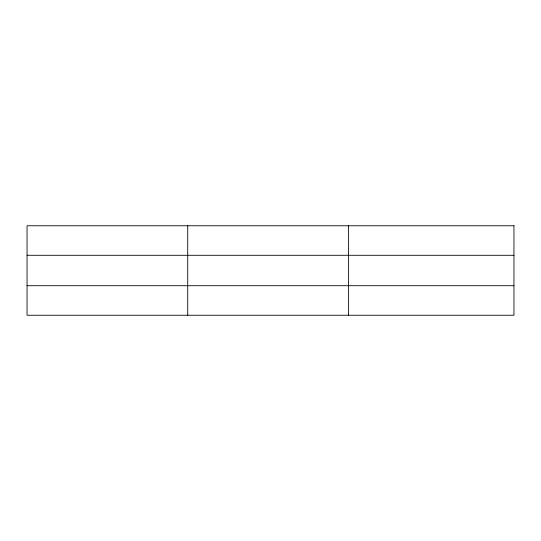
<?xml version="1.0" encoding="UTF-8"?>
<svg xmlns="http://www.w3.org/2000/svg" width="541" height="541" viewBox="0 0 541 541"><rect width="100%" height="100%" fill="white"/><g stroke="black" fill="none" stroke-linecap="round" stroke-linejoin="round"><path stroke-width="0.81" d="M187.727 315.241L187.727 225.759M348.404 315.241L348.404 225.759M27.05 255.291L513.95 255.291M27.05 285.709L513.95 285.709M513.95 225.759L513.95 315.241L27.05 315.241L27.05 225.759L513.95 225.759"/></g></svg>
